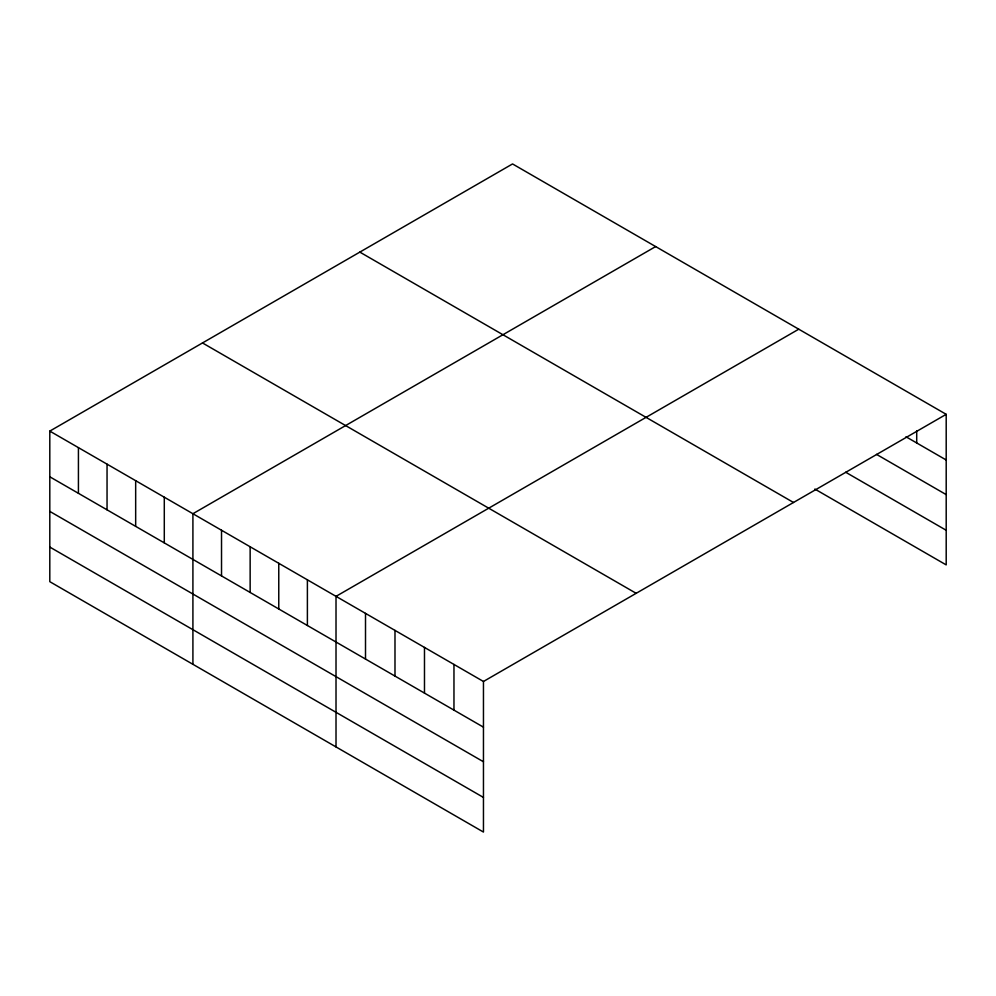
<?xml version="1.0" encoding="UTF-8"?>
<svg xmlns="http://www.w3.org/2000/svg" width="996" height="996" viewBox="0 0 996 996"><rect width="100%" height="100%" fill="white"/><g stroke="black" fill="none" stroke-linecap="round" stroke-linejoin="round"><path stroke-width="1.49" d="M814.84 489.048L946.2 564.894L946.2 414.324L512.542 163.942L49.8 431.106L49.8 581.676L483.458 832.058L483.458 681.476L49.8 431.106M655.654 246.572L192.913 513.724L192.913 664.307M798.755 329.19L336.013 596.355L336.013 746.925M483.458 681.476L946.2 414.324M905.987 436.771L946.2 459.99M876.505 454.363L946.2 494.614M845.666 472.229L946.2 530.27M359.842 252.113L793.501 502.482M202.499 342.948L636.158 593.317M49.8 476.785L483.458 727.155M49.8 511.396L483.458 761.766M49.8 547.065L483.458 797.435M916.706 430.782L916.706 442.971M453.964 664.457L453.964 710.123M424.483 647.425L424.483 693.104M394.989 630.406L394.989 676.072M365.507 613.374L365.507 659.053M307.391 579.834L307.391 625.5M278.768 563.3L278.768 608.979M250.145 546.779L250.145 592.458M221.523 530.258L221.523 575.925M164.29 497.203L164.29 542.882M135.668 480.682L135.668 526.361M107.045 464.161L107.045 509.828M78.423 447.627L78.423 493.306"/></g></svg>
